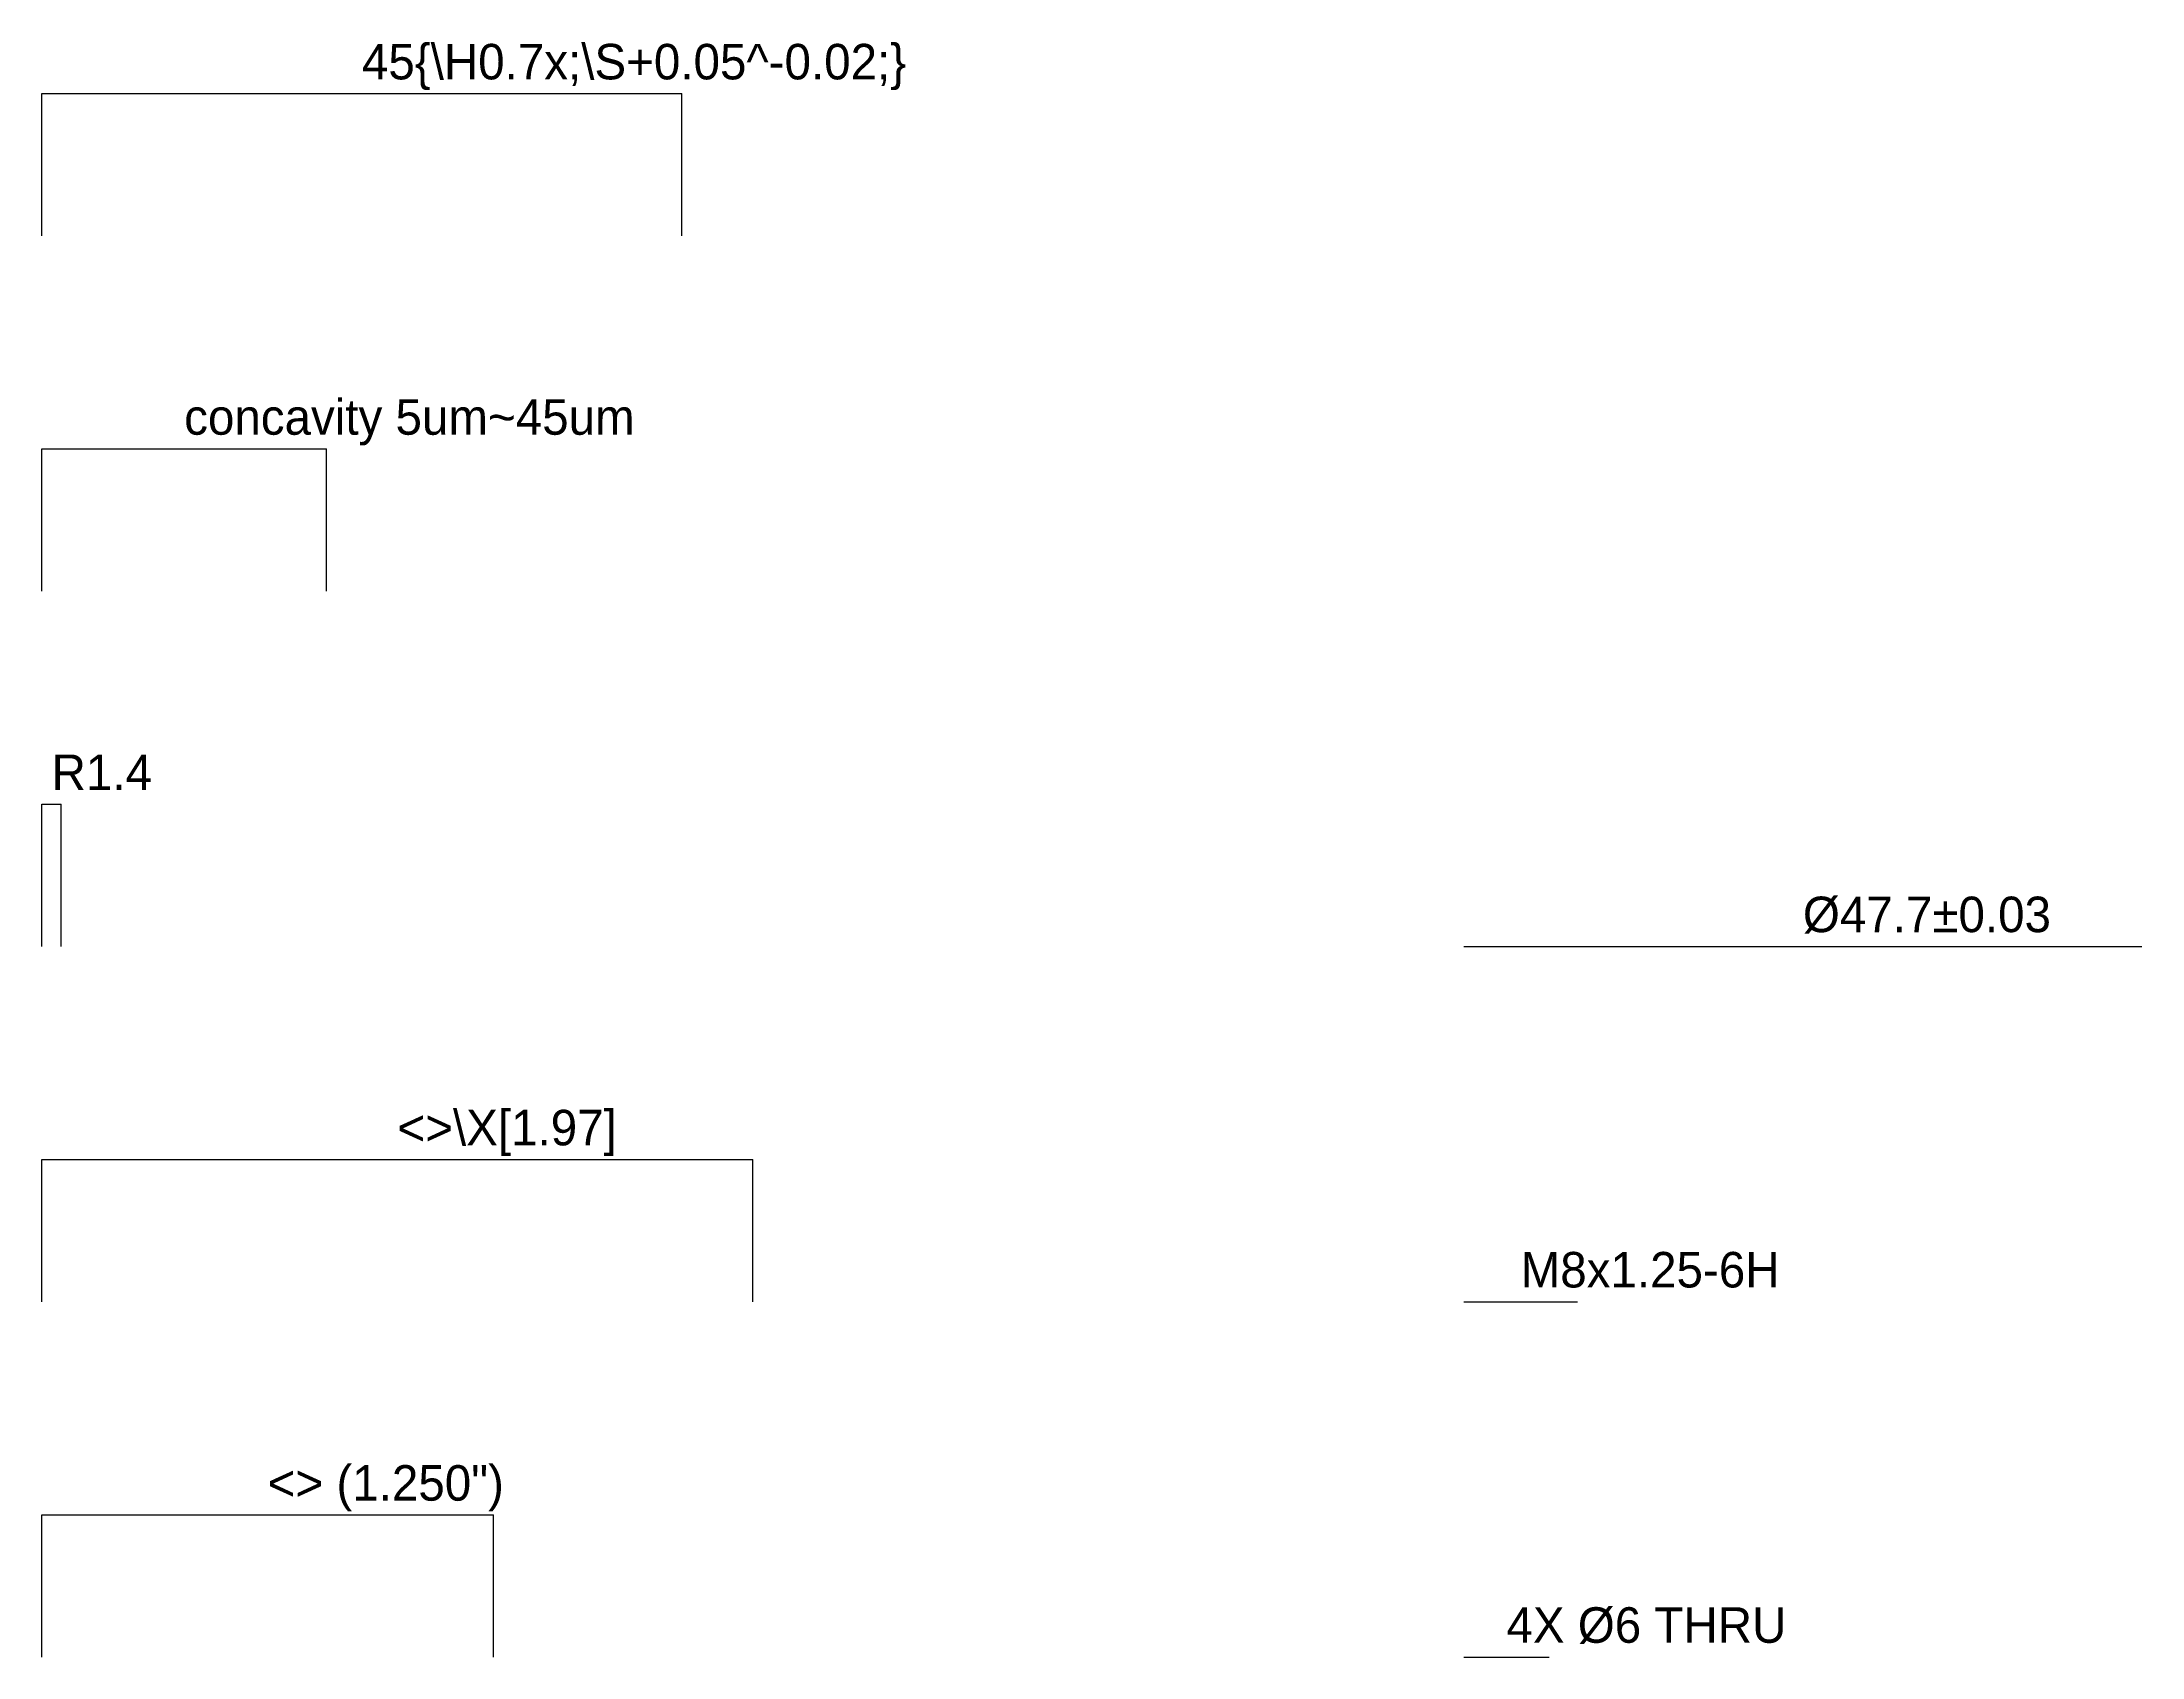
# Model space of a CAD drawing. Header units: millimetres. Extents: x 0 to 155, y 0 to 264.
# Drawn here: x 0 to 147.7, y 150 to 263.6 of the extents above; entities that cross this region are included whole.
import ezdxf

# ---------------------------------------------------------------- set-up
doc = ezdxf.new("R2010")
doc.units = ezdxf.units.MM
doc.layers.get('0').update_dxf_attribs({"linetype": 'CONTINUOUS'})
doc.layers.add('DIMS', color=3, linetype='CONTINUOUS')
doc.dimstyles.get("Standard").update_dxf_attribs({"dimtxt": 0.18, "dimasz": 0.18, "dimexe": 0.18, "dimexo": 0.0625, "dimgap": 0.09, "dimtad": 0, "dimtih": 1, "dimtoh": 1, "dimdec": 4, "dimzin": 0, "dimdsep": 46, "dimcen": 0.09, "dimadec": 0, "dimazin": 0, "dimtfac": 1, "dimtdec": 4, "dimtofl": 0, "dimtmove": 0, "dimatfit": 3, "dimfxl": 1, "dimtolj": 1, "dimtzin": 0, "dimarcsym": 0})

# ---------------------------------------------------------------- blocks, each defined once
blk = doc.blocks.new('*D7')
blk.add_line((100, 150), (106, 150))
blk.add_text('4X %%C6 THRU', height=2.5).set_placement((103, 151))
blk = doc.blocks.new('*D8')
blk.add_line((100, 175), (108, 175))
blk.add_text('M8x1.25-6H', height=2.5).set_placement((104, 176))
blk = doc.blocks.new('*D15')
for p, q in [((0, 160), (31.75, 160)), ((0, 150), (0, 160)), ((31.75, 150), (31.75, 160))]:
    blk.add_line(p, q)
blk.add_text('<> (1.250")', height=2.5).set_placement((15.875, 161))
blk = doc.blocks.new('*D16')
for p, q in [((0, 185), (50, 185)), ((0, 175), (0, 185)), ((50, 175), (50, 185))]:
    blk.add_line(p, q)
blk.add_text('<>\\X[1.97]', height=2.5).set_placement((25, 186))
blk = doc.blocks.new('*D17')
blk.add_line((100, 200), (147.7, 200))
blk.add_text('%%C47.7%%P0.03', height=2.5).set_placement((123.85, 201))
blk = doc.blocks.new('*D18')
for p, q in [((0, 210), (1.35, 210)), ((0, 200), (0, 210)), ((1.35, 200), (1.35, 210))]:
    blk.add_line(p, q)
blk.add_text('R1.4', height=2.5).set_placement((0.675, 211))
blk = doc.blocks.new('*D19')
for p, q in [((0, 235), (20, 235)), ((0, 225), (0, 235)), ((20, 225), (20, 235))]:
    blk.add_line(p, q)
blk.add_text('concavity 5um~45um', height=2.5).set_placement((10, 236))
blk = doc.blocks.new('*D20')
for p, q in [((0, 260), (45, 260)), ((0, 250), (0, 260)), ((45, 250), (45, 260))]:
    blk.add_line(p, q)
blk.add_text('45{\\H0.7x;\\S+0.05^-0.02;}', height=2.5).set_placement((22.5, 261))

msp = doc.modelspace()

# ---------------------------------------------------------------- dimensions: what is measured, and where the dimension line sits
at = {"layer": 'DIMS'}
for base, p1, p2, text, picture, middle in [((0, 260), (0, 250), (45, 250), '45{\\H0.7x;\\S+0.05^-0.02;}', '*D20', (22.5, 250)), ((0, 235), (0, 225), (20, 225), 'concavity 5um~45um', '*D19', (10, 225)), ((0, 210), (0, 200), (1.35, 200), 'R1.4', '*D18', (0.675, 200)), ((0, 185), (0, 175), (50, 175), '<>\\X[1.97]', '*D16', (25, 175)), ((0, 160), (0, 150), (31.75, 150), '<> (1.250")', '*D15', (15.875, 150))]:
    dim = msp.add_linear_dim(base=base, p1=p1, p2=p2, text=text, dimstyle='Standard', dxfattribs=at)
    dim.commit()
    dim.dimension.update_dxf_attribs({"geometry": picture, "text_midpoint": middle})
for p1, p2, text, picture, middle in [((100, 200), (147.7, 200), '%%C47.7%%P0.03', '*D17', (123.85, 200)), ((100, 175), (108, 175), 'M8x1.25-6H', '*D8', (104, 175)), ((100, 150), (106, 150), '4X %%C6 THRU', '*D7', (103, 150))]:
    dim = msp.add_diameter_dim_2p(p1=p1, p2=p2, text=text, dimstyle='Standard', dxfattribs=at)
    dim.commit()
    dim.dimension.update_dxf_attribs({"geometry": picture, "text_midpoint": middle})

doc.saveas('drawing.dxf')
